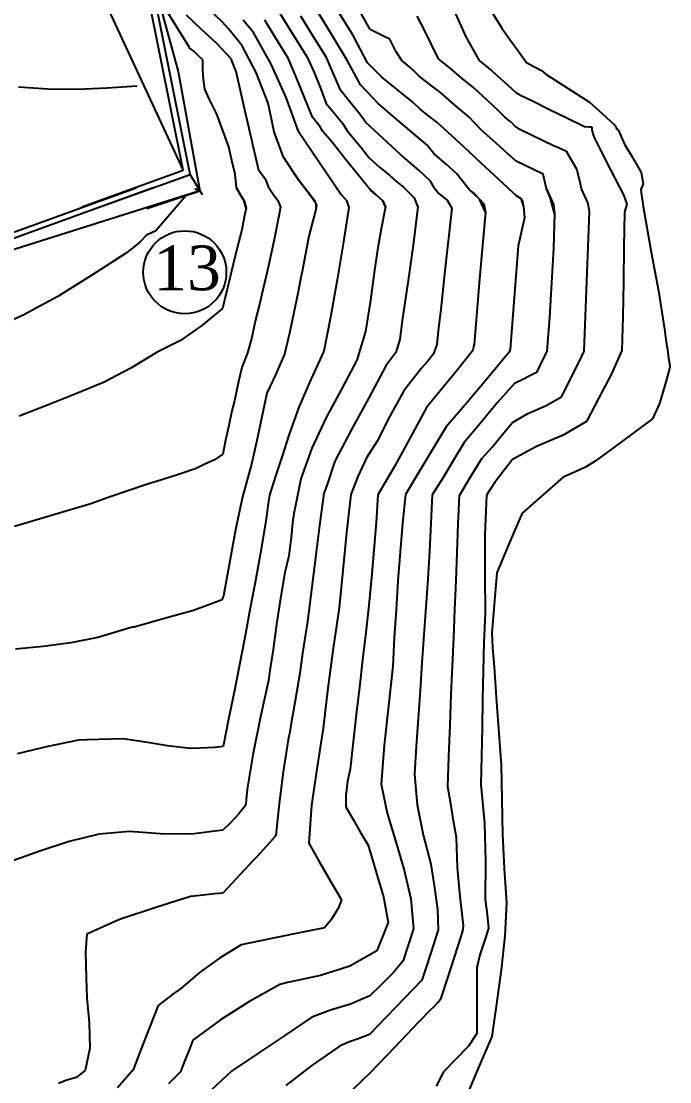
# Model space of a CAD drawing. Header units: millimetres. Extents: x 21147 to 21795, y 3328 to 3821.
# Drawn here: x 21490.7 to 21547.2, y 3493.8 to 3586.2 of the extents above; entities that cross this region are included whole.
import ezdxf

# ---------------------------------------------------------------- set-up
doc = ezdxf.new("R2010")
doc.units = ezdxf.units.MM
doc.header["$MEASUREMENT"] = 0
for name, color, linetype in [('CURVAS', 43, 'Continuous'), ('EDIFICADO', 1, 'Continuous'), ('texto', 3, 'Continuous')]:
    doc.layers.add(name, color=color, linetype=linetype)
doc.styles.add('ROMANS', font='TIMES.TTF')

msp = doc.modelspace()

# ---------------------------------------------------------------- linework, layer by layer
at = {"layer": 'CURVAS', "linetype": 'Continuous'}
for p, q in [((21505.349, 3583.897), (21503.181, 3587.355)), ((21508.218, 3586.121), (21506.426, 3587.783)), ((21519.584, 3584.959), (21518.12, 3587.326)), ((21521.084, 3585.467), (21519.903, 3587.537)), ((21531.493, 3587.286), (21532.535, 3585.592)), ((21506.369, 3585.469), (21505.079, 3586.718)), ((21512.985, 3587.258), (21513.845, 3585.852)), ((21516.147, 3584.834), (21515.037, 3586.632)), ((21517.726, 3584.997), (21516.373, 3587.242)), ((21525.794, 3585.399), (21525.177, 3586.641)), ((21528.402, 3587.109), (21529.409, 3584.844)), ((21507.724, 3584.257), (21506.369, 3585.469)), ((21508.694, 3585.563), (21508.218, 3586.121)), ((21509.367, 3584.744), (21508.694, 3585.563)), ((21510.896, 3585.207), (21510, 3586.288)), ((21512.566, 3585.173), (21511.907, 3586.295)), ((21513.845, 3585.852), (21514.71, 3584.449)), ((21521.653, 3585.18), (21521.084, 3585.467)), ((21532.535, 3585.592), (21533.248, 3584.593)), ((21509.913, 3584.051), (21509.367, 3584.744)), ((21512.45, 3582.443), (21510.896, 3585.207)), ((21513.247, 3584.059), (21512.566, 3585.173)), ((21517.261, 3583.04), (21516.147, 3584.834)), ((21519.101, 3582.751), (21517.726, 3584.997)), ((21520.853, 3582.568), (21519.584, 3584.959)), ((21522.221, 3584.899), (21521.653, 3585.18)), ((21522.789, 3584.619), (21522.221, 3584.899)), ((21523.342, 3583.53), (21522.789, 3584.619)), ((21526.41, 3584.157), (21525.794, 3585.399)), ((21529.409, 3584.844), (21530.57, 3582.77)), ((21533.248, 3584.593), (21533.963, 3583.599)), ((21505.31, 3583.878), (21505.32, 3583.88)), ((21505.709, 3583.569), (21505.31, 3583.878)), ((21505.32, 3583.88), (21505.332, 3583.888)), ((21505.332, 3583.888), (21505.349, 3583.897)), ((21508.95, 3582.905), (21507.724, 3584.257)), ((21511.153, 3581.714), (21509.913, 3584.051)), ((21513.939, 3582.982), (21513.247, 3584.059)), ((21514.71, 3584.449), (21515.576, 3583.049)), ((21527.026, 3582.914), (21526.41, 3584.157)), ((21533.963, 3583.599), (21534.682, 3582.606)), ((21506.125, 3583.172), (21505.709, 3583.569)), ((21506.485, 3582.818), (21506.125, 3583.172)), ((21506.502, 3581.928), (21506.485, 3582.818)), ((21509.098, 3582.539), (21508.95, 3582.905)), ((21514.642, 3581.261), (21513.939, 3582.982)), ((21515.576, 3583.049), (21516.203, 3581.716)), ((21517.666, 3582.086), (21517.261, 3583.04)), ((21520.238, 3580.65), (21519.101, 3582.751)), ((21523.841, 3582.771), (21523.342, 3583.53)), ((21524.715, 3582.029), (21523.841, 3582.771)), ((21528.057, 3582.058), (21527.026, 3582.914)), ((21530.57, 3582.77), (21531.673, 3581.858)), ((21506.551, 3581.118), (21506.502, 3581.928)), ((21509.249, 3582.173), (21509.098, 3582.539)), ((21509.403, 3581.807), (21509.249, 3582.173)), ((21510.223, 3578.222), (21509.403, 3581.807)), ((21513.755, 3579.553), (21512.45, 3582.443)), ((21518.07, 3581.133), (21517.666, 3582.086)), ((21522.054, 3581.36), (21520.853, 3582.568)), ((21525.334, 3581.415), (21524.715, 3582.029)), ((21529.087, 3581.203), (21528.057, 3582.058)), ((21531.673, 3581.858), (21532.729, 3580.931)), ((21534.682, 3582.606), (21535.27, 3582.262)), ((21535.27, 3582.262), (21535.989, 3581.884)), ((21535.989, 3581.884), (21536.377, 3581.586)), ((21506.658, 3580.285), (21506.551, 3581.118)), ((21512.195, 3579.05), (21511.153, 3581.714)), ((21515.345, 3579.544), (21514.642, 3581.261)), ((21516.203, 3581.716), (21516.74, 3580.354)), ((21518.475, 3580.179), (21518.07, 3581.133)), ((21523.441, 3580.215), (21522.054, 3581.36)), ((21526.382, 3580.594), (21525.334, 3581.415)), ((21530.118, 3580.353), (21529.087, 3581.203)), ((21532.729, 3580.931), (21533.768, 3579.987)), ((21536.377, 3581.586), (21540.165, 3579.143)), ((21493.003, 3580.277), (21490.435, 3580.452)), ((21495.575, 3580.253), (21493.003, 3580.277)), ((21498.162, 3580.348), (21495.575, 3580.253)), ((21500.774, 3580.526), (21498.162, 3580.348)), ((21507.087, 3579.376), (21506.658, 3580.285)), ((21516.74, 3580.354), (21517.252, 3579.014)), ((21519.167, 3579.347), (21518.475, 3580.179)), ((21521.764, 3579.022), (21520.238, 3580.65)), ((21524.782, 3579.149), (21523.441, 3580.215)), ((21527.2, 3579.968), (21526.382, 3580.594)), ((21528.43, 3578.918), (21527.2, 3579.968)), ((21531.291, 3579.285), (21530.118, 3580.353)), ((21533.768, 3579.987), (21534.238, 3579.731)), ((21507.719, 3578.078), (21507.087, 3579.376)), ((21512.696, 3576.539), (21512.195, 3579.05)), ((21514.834, 3576.578), (21513.755, 3579.553)), ((21516.048, 3577.83), (21515.345, 3579.544)), ((21517.252, 3579.014), (21517.888, 3578.253)), ((21520.18, 3578.106), (21519.167, 3579.347)), ((21523.588, 3577.454), (21521.764, 3579.022)), ((21525.434, 3578.539), (21524.782, 3579.149)), ((21532.293, 3578.352), (21531.291, 3579.285)), ((21534.238, 3579.731), (21534.716, 3579.495)), ((21534.716, 3579.495), (21535.212, 3579.265)), ((21535.212, 3579.265), (21536.698, 3578.512)), ((21540.165, 3579.143), (21541.302, 3578.135)), ((21508.748, 3575.239), (21507.719, 3578.078)), ((21510.528, 3576.856), (21510.223, 3578.222)), ((21517.888, 3578.253), (21518.667, 3577.314)), ((21520.699, 3577.358), (21520.18, 3578.106)), ((21526.154, 3577.939), (21525.434, 3578.539)), ((21529.654, 3577.846), (21528.43, 3578.918)), ((21532.785, 3577.868), (21532.293, 3578.352)), ((21536.698, 3578.512), (21538.205, 3577.777)), ((21541.302, 3578.135), (21542.425, 3577.107)), ((21516.379, 3577.417), (21516.048, 3577.83)), ((21516.721, 3576.984), (21516.379, 3577.417)), ((21518.667, 3577.314), (21519.11, 3576.597)), ((21522.953, 3575.278), (21520.699, 3577.358)), ((21526.006, 3575.412), (21523.588, 3577.454)), ((21526.882, 3577.406), (21526.154, 3577.939)), ((21529.203, 3575.268), (21526.882, 3577.406)), ((21530.782, 3576.693), (21529.654, 3577.846)), ((21533.101, 3577.595), (21532.785, 3577.868)), ((21533.243, 3577.483), (21533.101, 3577.595)), ((21533.334, 3577.435), (21533.243, 3577.483)), ((21533.748, 3576.963), (21533.334, 3577.435)), ((21538.205, 3577.777), (21539.729, 3577.03)), ((21510.578, 3576.539), (21510.528, 3576.856)), ((21510.819, 3575.624), (21510.578, 3576.539)), ((21513.513, 3574.34), (21512.696, 3576.539)), ((21514.834, 3576.578), (21518.545, 3571.103)), ((21516.963, 3576.578), (21516.721, 3576.984)), ((21517.743, 3575.673), (21516.963, 3576.578)), ((21519.11, 3576.597), (21520.276, 3575.201)), ((21532.323, 3575.316), (21530.782, 3576.693)), ((21533.758, 3576.973), (21533.748, 3576.963)), ((21533.768, 3576.985), (21533.758, 3576.973)), ((21533.777, 3577.001), (21533.768, 3576.985)), ((21533.78, 3576.992), (21533.777, 3577.001)), ((21533.787, 3576.982), (21533.78, 3576.992)), ((21534.095, 3576.761), (21533.787, 3576.982)), ((21537.1, 3575.316), (21534.095, 3576.761)), ((21539.729, 3577.03), (21540.164, 3576.995)), ((21540.164, 3576.995), (21540.334, 3576.975)), ((21540.334, 3576.975), (21540.384, 3576.953)), ((21540.384, 3576.953), (21540.384, 3576.877)), ((21540.384, 3576.877), (21540.386, 3576.802)), ((21540.386, 3576.802), (21540.393, 3576.732)), ((21540.393, 3576.732), (21540.488, 3576.292)), ((21540.488, 3576.292), (21540.639, 3575.942)), ((21542.425, 3577.107), (21542.464, 3577.004)), ((21542.464, 3577.004), (21542.502, 3576.906)), ((21542.502, 3576.906), (21542.541, 3576.809)), ((21542.541, 3576.809), (21542.685, 3576.732)), ((21542.685, 3576.732), (21543.221, 3575.472)), ((21510.821, 3575.599), (21510.819, 3575.624)), ((21510.819, 3575.547), (21510.821, 3575.599)), ((21510.847, 3575.432), (21510.819, 3575.547)), ((21511.021, 3574.681), (21510.847, 3575.432)), ((21518.86, 3574.242), (21517.743, 3575.673)), ((21523.702, 3574.579), (21522.953, 3575.278)), ((21526.613, 3574.667), (21526.006, 3575.412)), ((21530.735, 3573.827), (21529.203, 3575.268)), ((21532.805, 3574.874), (21532.323, 3575.316)), ((21537.274, 3575.254), (21537.1, 3575.316)), ((21540.639, 3575.942), (21540.817, 3575.586)), ((21540.817, 3575.586), (21541.204, 3574.851)), ((21543.221, 3575.472), (21543.976, 3574.226)), ((21509.028, 3574.055), (21508.748, 3575.239)), ((21511.197, 3573.932), (21511.021, 3574.681)), ((21520.276, 3575.201), (21520.998, 3574.301)), ((21524.515, 3573.887), (21523.702, 3574.579)), ((21527.677, 3573.738), (21526.613, 3574.667)), ((21533.289, 3574.433), (21532.805, 3574.874)), ((21533.777, 3573.997), (21533.289, 3574.433)), ((21537.548, 3575.131), (21537.274, 3575.254)), ((21538.159, 3574.844), (21537.548, 3575.131)), ((21539.075, 3573.295), (21538.159, 3574.844)), ((21541.204, 3574.851), (21542.016, 3573.255)), ((21509.309, 3572.87), (21509.028, 3574.055)), ((21511.377, 3573.188), (21511.197, 3573.932)), ((21514.839, 3572.366), (21513.513, 3574.34)), ((21520.006, 3572.833), (21518.86, 3574.242)), ((21520.998, 3574.301), (21521.874, 3573.465)), ((21521.874, 3573.465), (21522.789, 3572.745)), ((21525.322, 3573.226), (21524.515, 3573.887)), ((21528.606, 3572.909), (21527.677, 3573.738)), ((21532.293, 3572.388), (21530.735, 3573.827)), ((21534.567, 3573.612), (21533.777, 3573.997)), ((21535.357, 3573.229), (21534.567, 3573.612)), ((21543.976, 3574.226), (21544.679, 3573.005)), ((21509.437, 3571.658), (21509.309, 3572.87)), ((21512.012, 3572.318), (21511.377, 3573.188)), ((21521.142, 3571.435), (21520.006, 3572.833)), ((21522.789, 3572.745), (21522.904, 3572.635)), ((21522.904, 3572.635), (21523.107, 3572.457)), ((21526.333, 3572.254), (21525.322, 3573.226)), ((21529.692, 3571.532), (21528.606, 3572.909)), ((21536.146, 3572.851), (21535.357, 3573.229)), ((21536.424, 3571.58), (21536.146, 3572.851)), ((21539.355, 3572.174), (21539.075, 3573.295)), ((21542.016, 3573.255), (21543.137, 3571.06)), ((21544.679, 3573.005), (21544.842, 3572.025)), ((21509.437, 3571.658), (21509.745, 3571.082)), ((21509.745, 3571.082), (21509.437, 3571.658)), ((21512.263, 3571.629), (21512.012, 3572.318)), ((21512.263, 3571.629), (21512.263, 3571.629)), ((21512.263, 3571.629), (21512.618, 3571.11)), ((21516.279, 3570.482), (21514.839, 3572.366)), ((21514.839, 3572.366), (21515.695, 3571.246)), ((21520.894, 3571.741), (21521.63, 3571.042)), ((21523.107, 3572.457), (21523.242, 3572.321)), ((21523.242, 3572.321), (21523.977, 3571.722)), ((21523.977, 3571.722), (21524.917, 3570.792)), ((21526.673, 3571.629), (21526.333, 3572.254)), ((21526.333, 3572.254), (21526.333, 3572.254)), ((21526.673, 3571.629), (21527.096, 3571.153)), ((21533.825, 3570.973), (21532.293, 3572.388)), ((21536.764, 3570.871), (21536.424, 3571.58)), ((21536.424, 3571.58), (21536.764, 3570.871)), ((21539.472, 3571.58), (21539.355, 3572.174)), ((21540.066, 3570.296), (21539.472, 3571.58)), ((21542.794, 3571.731), (21543.137, 3571.06)), ((21544.842, 3572.025), (21544.642, 3571.513)), ((21505.055, 3571.01), (21502.413, 3567.93)), ((21509.745, 3571.082), (21510.093, 3570.529)), ((21510.054, 3570.592), (21509.745, 3571.082)), ((21512.618, 3571.11), (21513.037, 3570.562)), ((21515.695, 3571.246), (21516.32, 3570.385)), ((21518.545, 3571.103), (21519.005, 3570.563)), ((21521.63, 3571.042), (21521.142, 3571.435)), ((21522.163, 3570.525), (21521.63, 3571.042)), ((21521.63, 3571.042), (21522.163, 3570.525)), ((21524.917, 3570.792), (21525.211, 3569.985)), ((21527.096, 3571.153), (21527.787, 3570.597)), ((21530.587, 3570.687), (21529.692, 3571.532)), ((21529.692, 3571.532), (21529.82, 3571.417)), ((21529.82, 3571.417), (21529.953, 3571.304)), ((21529.953, 3571.304), (21530.087, 3571.195)), ((21530.087, 3571.195), (21530.587, 3570.687)), ((21531.129, 3569.545), (21530.587, 3570.687)), ((21530.587, 3570.687), (21530.98, 3570.278)), ((21534.186, 3570.753), (21533.825, 3570.973)), ((21533.825, 3570.973), (21534.186, 3570.753)), ((21534.357, 3570.49), (21534.186, 3570.753)), ((21534.186, 3570.753), (21534.422, 3570.058)), ((21537.138, 3569.449), (21536.764, 3570.871)), ((21536.764, 3570.871), (21537.042, 3570.229)), ((21543.137, 3571.06), (21543.42, 3570.251)), ((21544.642, 3571.513), (21544.71, 3571.021)), ((21544.71, 3571.021), (21544.78, 3570.529)), ((21510.266, 3569.902), (21510.054, 3570.592)), ((21510.093, 3570.529), (21510.266, 3569.902)), ((21510.266, 3569.902), (21510.134, 3569.275)), ((21513.256, 3569.979), (21512.779, 3567.418)), ((21513.037, 3570.562), (21513.256, 3569.979)), ((21516.366, 3569.914), (21515.724, 3567.452)), ((21516.32, 3570.385), (21516.279, 3570.482)), ((21516.366, 3570.289), (21516.32, 3570.385)), ((21516.32, 3570.385), (21516.32, 3570.385)), ((21516.32, 3570.385), (21516.366, 3569.914)), ((21516.414, 3570.193), (21516.366, 3570.289)), ((21516.366, 3569.914), (21516.375, 3569.984)), ((21516.375, 3569.984), (21516.385, 3570.058)), ((21516.385, 3570.058), (21516.414, 3570.193)), ((21519.227, 3569.95), (21518.714, 3566.79)), ((21519.005, 3570.563), (21519.227, 3569.95)), ((21522.413, 3570.01), (21522.023, 3568.091)), ((21522.413, 3570.01), (21522.163, 3570.525)), ((21522.163, 3570.525), (21522.413, 3570.01)), ((21525.216, 3570.028), (21524.825, 3566.686)), ((21528.177, 3569.902), (21527.587, 3564.443)), ((21527.787, 3570.597), (21528.177, 3569.902)), ((21530.98, 3570.278), (21531.129, 3569.545)), ((21534.422, 3570.058), (21534.357, 3570.49)), ((21534.422, 3570.058), (21534.513, 3569.06)), ((21537.042, 3570.229), (21537.138, 3569.449)), ((21540.176, 3569.594), (21540.066, 3570.296)), ((21540.066, 3570.296), (21540.066, 3570.296)), ((21543.42, 3570.251), (21543.214, 3569.555)), ((21544.78, 3570.529), (21544.854, 3570.037)), ((21544.854, 3570.037), (21545.554, 3566.051)), ((21510.134, 3569.275), (21510.006, 3568.648)), ((21531.129, 3569.545), (21530.851, 3566.651)), ((21534.513, 3569.06), (21533.95, 3566.612)), ((21537.138, 3569.449), (21537.032, 3566.421)), ((21540.06, 3566.555), (21540.176, 3569.594)), ((21543.214, 3569.555), (21543.155, 3566.499)), ((21502.413, 3567.93), (21501.964, 3567.715)), ((21509.881, 3568.021), (21509.322, 3565.735)), ((21510.006, 3568.648), (21509.881, 3568.021)), ((21522.023, 3568.091), (21521.709, 3566.274)), ((21501.041, 3566.971), (21500.359, 3566.426)), ((21501.595, 3567.549), (21501.041, 3566.971)), ((21501.964, 3567.715), (21501.595, 3567.549)), ((21512.779, 3567.418), (21512.213, 3564.882)), ((21515.724, 3567.452), (21515.147, 3564.376)), ((21500.359, 3566.426), (21499.753, 3565.957)), ((21518.714, 3566.79), (21518.203, 3563.65)), ((21521.709, 3566.274), (21521.445, 3564.511)), ((21524.825, 3566.686), (21524.357, 3563.393)), ((21530.851, 3566.651), (21530.594, 3563.755)), ((21533.95, 3566.612), (21533.736, 3563.597)), ((21537.032, 3566.421), (21536.88, 3563.395)), ((21539.946, 3563.518), (21540.06, 3566.555)), ((21543.155, 3566.499), (21543.129, 3563.479)), ((21545.554, 3566.051), (21546.173, 3562.694)), ((21499.753, 3565.957), (21496.82, 3564.06)), ((21509.322, 3565.735), (21508.765, 3563.45)), ((21512.213, 3564.882), (21511.646, 3562.398)), ((21515.147, 3564.376), (21515.066, 3563.998)), ((21521.445, 3564.511), (21521.099, 3561.878)), ((21527.587, 3564.443), (21527.219, 3561.105)), ((21496.82, 3564.06), (21493.852, 3562.212)), ((21508.765, 3563.45), (21508.212, 3561.164)), ((21515.066, 3563.998), (21514.762, 3562.451)), ((21518.203, 3563.65), (21517.655, 3560.535)), ((21524.357, 3563.393), (21523.856, 3560.122)), ((21530.594, 3563.755), (21530.35, 3560.874)), ((21533.736, 3563.597), (21533.51, 3560.592)), ((21536.88, 3563.395), (21536.688, 3560.39)), ((21539.833, 3560.483), (21539.946, 3563.518)), ((21543.129, 3563.479), (21543.082, 3560.472)), ((21511.646, 3562.398), (21511.453, 3561.61)), ((21514.762, 3562.451), (21514.057, 3558.994)), ((21546.173, 3562.694), (21546.696, 3559.35)), ((21493.852, 3562.212), (21490.86, 3560.566)), ((21511.453, 3561.61), (21511.26, 3560.826)), ((21521.099, 3561.878), (21520.672, 3559.144)), ((21490.86, 3560.566), (21488.005, 3559.283)), ((21508.212, 3561.164), (21506.42, 3559.67)), ((21511.26, 3560.826), (21511.067, 3560.045)), ((21517.655, 3560.535), (21517.028, 3557.45)), ((21527.219, 3561.105), (21527.004, 3559.197)), ((21530.35, 3560.874), (21530.116, 3558.029)), ((21533.51, 3560.592), (21533.28, 3557.595)), ((21539.723, 3557.45), (21539.833, 3560.483)), ((21506.42, 3559.67), (21504.542, 3558.359)), ((21511.067, 3560.045), (21510.757, 3558.621)), ((21523.856, 3560.122), (21523.66, 3558.449)), ((21536.688, 3560.39), (21536.463, 3557.421)), ((21543.082, 3560.472), (21542.983, 3557.499)), ((21514.057, 3558.994), (21513.611, 3557.163)), ((21520.672, 3559.144), (21519.921, 3556.64)), ((21527.004, 3559.197), (21526.875, 3558.029)), ((21546.696, 3559.35), (21546.773, 3558.884)), ((21546.773, 3558.884), (21546.89, 3558.058)), ((21504.542, 3558.359), (21502.531, 3557.354)), ((21510.757, 3558.621), (21510.383, 3557.299)), ((21523.66, 3558.449), (21523.32, 3557.332)), ((21526.875, 3558.029), (21526.582, 3557.217)), ((21530.08, 3557.849), (21530.049, 3557.672)), ((21530.116, 3558.029), (21530.08, 3557.849)), ((21546.89, 3558.058), (21546.966, 3557.585)), ((21502.531, 3557.354), (21500.213, 3555.959)), ((21510.383, 3557.299), (21509.881, 3556.023)), ((21513.611, 3557.163), (21512.86, 3555.42)), ((21517.028, 3557.45), (21515.901, 3554.962)), ((21523.32, 3557.332), (21522.429, 3556.167)), ((21526.582, 3557.217), (21526.089, 3556.571)), ((21530.02, 3557.499), (21528.677, 3555.802)), ((21530.049, 3557.672), (21530.02, 3557.499)), ((21533.183, 3557.363), (21531.344, 3555.139)), ((21533.213, 3557.441), (21533.183, 3557.363)), ((21533.244, 3557.518), (21533.213, 3557.441)), ((21533.28, 3557.595), (21533.244, 3557.518)), ((21536.154, 3556.807), (21535.848, 3556.197)), ((21536.463, 3557.421), (21536.154, 3556.807)), ((21539.005, 3555.974), (21539.521, 3557.007)), ((21539.521, 3557.007), (21539.723, 3557.45)), ((21542.983, 3557.499), (21542.052, 3555.39)), ((21546.966, 3557.585), (21547.068, 3556.84)), ((21547.068, 3556.84), (21547.138, 3556.36)), ((21500.213, 3555.959), (21497.856, 3554.71)), ((21509.881, 3556.023), (21509.601, 3554.785)), ((21519.921, 3556.64), (21518.573, 3554.132)), ((21522.429, 3556.167), (21520.946, 3553.382)), ((21525.544, 3555.946), (21524.008, 3553.981)), ((21526.089, 3556.571), (21525.544, 3555.946)), ((21535.848, 3556.197), (21535.546, 3555.589)), ((21537.736, 3553.467), (21539.005, 3555.974)), ((21547.169, 3556.032), (21546.857, 3554.853)), ((21547.138, 3556.36), (21547.169, 3556.032)), ((21512.86, 3555.42), (21512.08, 3553.775)), ((21515.901, 3554.962), (21514.865, 3552.56)), ((21528.677, 3555.802), (21527.325, 3554.154)), ((21531.344, 3555.139), (21529.512, 3552.968)), ((21534.42, 3554.994), (21533.656, 3554.624)), ((21534.911, 3555.244), (21534.42, 3554.994)), ((21535.546, 3555.589), (21534.911, 3555.244)), ((21542.052, 3555.39), (21540.959, 3553.302)), ((21497.856, 3554.71), (21495.442, 3553.727)), ((21509.601, 3554.785), (21509.248, 3553.1)), ((21518.573, 3554.132), (21517.214, 3551.585)), ((21527.325, 3554.154), (21525.988, 3552.541)), ((21533.656, 3554.624), (21532.134, 3552.942)), ((21546.857, 3554.853), (21546.268, 3552.868)), ((21495.442, 3553.727), (21492.973, 3552.739)), ((21509.248, 3553.1), (21509.032, 3552.242)), ((21512.08, 3553.775), (21511.636, 3551.712)), ((21520.946, 3553.382), (21519.459, 3550.597)), ((21524.008, 3553.981), (21522.782, 3551.776)), ((21536.348, 3552.664), (21537.736, 3553.467)), ((21540.959, 3553.302), (21539.906, 3551.316)), ((21492.973, 3552.739), (21490.494, 3551.767)), ((21509.032, 3552.242), (21508.752, 3550.951)), ((21514.865, 3552.56), (21513.989, 3550.11)), ((21525.988, 3552.541), (21524.596, 3549.956)), ((21529.512, 3552.968), (21527.686, 3550.834)), ((21532.134, 3552.942), (21530.692, 3551.169)), ((21534.803, 3552.019), (21536.348, 3552.664)), ((21546.268, 3552.868), (21545.664, 3551.528)), ((21511.636, 3551.712), (21511.192, 3549.65)), ((21517.214, 3551.585), (21515.984, 3548.984)), ((21522.782, 3551.776), (21521.677, 3549.599)), ((21533.473, 3551.229), (21534.803, 3552.019)), ((21539.906, 3551.316), (21537.889, 3550.117)), ((21545.664, 3551.528), (21543.968, 3550.284)), ((21508.752, 3550.951), (21508.463, 3549.681)), ((21519.459, 3550.597), (21517.983, 3547.863)), ((21527.686, 3550.834), (21526.5, 3548.866)), ((21530.692, 3551.169), (21529.267, 3549.474)), ((21532.583, 3550.152), (21533.473, 3551.229)), ((21508.463, 3549.681), (21508.241, 3548.461)), ((21511.192, 3549.65), (21510.749, 3547.593)), ((21513.989, 3550.11), (21513.421, 3548.365)), ((21521.677, 3549.599), (21520.762, 3548.134)), ((21524.596, 3549.956), (21523.187, 3547.397)), ((21529.267, 3549.474), (21528.335, 3547.933)), ((21531.684, 3549.069), (21532.583, 3550.152)), ((21537.889, 3550.117), (21535.57, 3549.123)), ((21543.968, 3550.284), (21542.306, 3549.027)), ((21508.241, 3548.461), (21507.514, 3547.96)), ((21515.984, 3548.984), (21515.024, 3546.315)), ((21526.5, 3548.866), (21525.316, 3546.901)), ((21530.801, 3548.075), (21531.684, 3549.069)), ((21535.57, 3549.123), (21533.482, 3548.008)), ((21542.306, 3549.027), (21540.668, 3547.853)), ((21506.678, 3547.586), (21505.926, 3547.207)), ((21507.514, 3547.96), (21506.678, 3547.586)), ((21510.749, 3547.593), (21509.963, 3544.746)), ((21513.421, 3548.365), (21512.854, 3546.622)), ((21517.983, 3547.863), (21517.343, 3545.901)), ((21520.762, 3548.134), (21520.003, 3546.521)), ((21528.335, 3547.933), (21527.406, 3546.379)), ((21530.418, 3547.483), (21530.801, 3548.075)), ((21533.482, 3548.008), (21532.652, 3546.962)), ((21540.668, 3547.853), (21539.823, 3547.326)), ((21504.458, 3546.724), (21503.012, 3546.253)), ((21505.926, 3547.207), (21504.458, 3546.724)), ((21512.854, 3546.622), (21512.292, 3544.883)), ((21523.187, 3547.397), (21521.744, 3544.902)), ((21525.316, 3546.901), (21524.136, 3544.94)), ((21529.731, 3546.35), (21530.418, 3547.483)), ((21532.652, 3546.962), (21531.898, 3545.951)), ((21538.818, 3546.857), (21537.89, 3546.464)), ((21539.823, 3547.326), (21538.818, 3546.857)), ((21501.595, 3545.809), (21499.962, 3545.26)), ((21503.012, 3546.253), (21501.595, 3545.809)), ((21515.024, 3546.315), (21514.472, 3543.561)), ((21517.343, 3545.901), (21517.101, 3545.173)), ((21520.003, 3546.521), (21519.391, 3544.94)), ((21527.406, 3546.379), (21526.48, 3544.902)), ((21528.853, 3544.863), (21529.731, 3546.35)), ((21531.898, 3545.951), (21531.196, 3544.892)), ((21537.89, 3546.464), (21536.694, 3545.413)), ((21499.962, 3545.26), (21498.338, 3544.701)), ((21512.292, 3544.883), (21512.16, 3543.95)), ((21517.047, 3545.056), (21516.646, 3542.252)), ((21517.101, 3545.173), (21517.047, 3545.056)), ((21519.391, 3544.94), (21519.018, 3541.625)), ((21521.744, 3544.902), (21521.591, 3542.505)), ((21524.136, 3544.94), (21523.892, 3542.442)), ((21526.48, 3544.902), (21526.365, 3542.456)), ((21528.746, 3542.381), (21528.853, 3544.863)), ((21531.196, 3544.892), (21531.074, 3541.439)), ((21536.694, 3545.413), (21535.498, 3544.365)), ((21496.744, 3544.14), (21493.414, 3543.146)), ((21498.338, 3544.701), (21496.744, 3544.14)), ((21509.963, 3544.746), (21509.345, 3541.866)), ((21512.16, 3543.95), (21512.032, 3543.021)), ((21535.498, 3544.365), (21534.302, 3543.32)), ((21493.414, 3543.146), (21490.1, 3542.157)), ((21512.032, 3543.021), (21511.906, 3542.095)), ((21514.385, 3542.985), (21514.346, 3542.78)), ((21514.433, 3543.337), (21514.385, 3542.985)), ((21514.472, 3543.561), (21514.433, 3543.337)), ((21534.302, 3543.32), (21533.562, 3541.584)), ((21511.906, 3542.095), (21511.479, 3539.686)), ((21514.346, 3542.78), (21514.188, 3541.239)), ((21516.646, 3542.252), (21516.303, 3539.447)), ((21521.591, 3542.505), (21521.403, 3540.108)), ((21523.892, 3542.442), (21523.677, 3539.936)), ((21526.365, 3542.456), (21526.232, 3540.015)), ((21528.646, 3539.897), (21528.746, 3542.381)), ((21509.345, 3541.866), (21508.814, 3538.983)), ((21514.188, 3541.239), (21513.978, 3539.591)), ((21519.018, 3541.625), (21518.68, 3538.334)), ((21531.074, 3541.439), (21531.068, 3538.003)), ((21533.562, 3541.584), (21532.827, 3539.848)), ((21511.479, 3539.686), (21511.043, 3537.283)), ((21513.978, 3539.591), (21513.652, 3538.16)), ((21516.303, 3539.447), (21515.973, 3536.649)), ((21521.403, 3540.108), (21521.184, 3537.711)), ((21523.677, 3539.936), (21523.489, 3537.43)), ((21526.232, 3540.015), (21526.083, 3537.577)), ((21528.55, 3537.413), (21528.646, 3539.897)), ((21532.827, 3539.848), (21532.093, 3538.112)), ((21508.814, 3538.983), (21508.289, 3536.125)), ((21518.68, 3538.334), (21518.359, 3535.064)), ((21513.652, 3538.16), (21513.252, 3535.914)), ((21521.184, 3537.711), (21520.942, 3535.314)), ((21523.489, 3537.43), (21523.322, 3534.93)), ((21526.083, 3537.577), (21525.923, 3535.142)), ((21528.453, 3534.932), (21528.55, 3537.413)), ((21531.068, 3538.003), (21531.081, 3534.582)), ((21532.093, 3538.112), (21531.949, 3536.366)), ((21511.043, 3537.283), (21510.6, 3534.886)), ((21515.973, 3536.649), (21515.609, 3533.867)), ((21508.173, 3535.778), (21505.697, 3534.823)), ((21508.214, 3535.9), (21508.173, 3535.778)), ((21508.255, 3536.048), (21508.214, 3535.9)), ((21508.289, 3536.125), (21508.255, 3536.048)), ((21513.252, 3535.914), (21512.927, 3533.655)), ((21531.949, 3536.366), (21531.804, 3534.623)), ((21505.697, 3534.823), (21503.049, 3534.105)), ((21510.6, 3534.886), (21510.148, 3532.495)), ((21518.359, 3535.064), (21517.862, 3531.547)), ((21520.942, 3535.314), (21520.682, 3532.92)), ((21523.322, 3534.93), (21523.172, 3532.442)), ((21525.923, 3535.142), (21525.757, 3532.71)), ((21528.354, 3532.456), (21528.453, 3534.932)), ((21531.804, 3534.623), (21531.659, 3532.884)), ((21503.049, 3534.105), (21500.515, 3533.395)), ((21515.609, 3533.867), (21515.166, 3531.109)), ((21531.081, 3534.582), (21530.983, 3532.077)), ((21499.666, 3533.183), (21497.355, 3532.479)), ((21500.141, 3533.319), (21499.666, 3533.183)), ((21500.361, 3533.374), (21500.141, 3533.319)), ((21500.515, 3533.395), (21500.361, 3533.374)), ((21512.927, 3533.655), (21512.629, 3531.447)), ((21520.682, 3532.92), (21520.41, 3530.529)), ((21531.659, 3532.884), (21531.741, 3531.576)), ((21494.988, 3532.007), (21492.586, 3531.695)), ((21497.355, 3532.479), (21494.988, 3532.007)), ((21510.148, 3532.495), (21509.688, 3530.109)), ((21523.172, 3532.442), (21523.037, 3529.971)), ((21525.757, 3532.71), (21525.586, 3530.281)), ((21528.247, 3529.988), (21528.354, 3532.456)), ((21530.983, 3532.077), (21530.915, 3529.579)), ((21492.586, 3531.695), (21490.167, 3531.47)), ((21512.629, 3531.447), (21512.464, 3530.528)), ((21515.166, 3531.109), (21514.948, 3529.374)), ((21517.862, 3531.547), (21517.38, 3528.068)), ((21531.741, 3531.576), (21531.86, 3529.912)), ((21509.688, 3530.109), (21509.22, 3527.73)), ((21512.464, 3530.528), (21512.338, 3529.617)), ((21520.41, 3530.529), (21520.132, 3528.141)), ((21525.586, 3530.281), (21525.416, 3527.853)), ((21528.129, 3527.531), (21528.247, 3529.988)), ((21512.338, 3529.617), (21512.224, 3528.737)), ((21514.948, 3529.374), (21514.645, 3527.671)), ((21523.037, 3529.971), (21522.665, 3526.515)), ((21530.915, 3529.579), (21530.865, 3527.088)), ((21531.86, 3529.912), (21532.083, 3526.858)), ((21512.224, 3528.737), (21511.53, 3525.563)), ((21520.132, 3528.141), (21519.855, 3525.758)), ((21509.22, 3527.73), (21508.744, 3525.356)), ((21514.645, 3527.671), (21514.375, 3525.988)), ((21517.38, 3528.068), (21516.979, 3524.589)), ((21525.416, 3527.853), (21525.25, 3525.427)), ((21528.054, 3524.817), (21528.129, 3527.531)), ((21522.665, 3526.515), (21522.286, 3523.1)), ((21530.865, 3527.088), (21530.822, 3524.605)), ((21532.083, 3526.858), (21532.479, 3521.377)), ((21508.744, 3525.356), (21508.26, 3522.988)), ((21511.53, 3525.563), (21510.884, 3522.397)), ((21514.261, 3525.373), (21514.069, 3524.255)), ((21514.375, 3525.988), (21514.261, 3525.373)), ((21519.855, 3525.758), (21519.583, 3523.381)), ((21525.25, 3525.427), (21525.092, 3523.002)), ((21516.979, 3524.589), (21516.453, 3521.223)), ((21527.915, 3522.117), (21528.054, 3524.817)), ((21530.822, 3524.605), (21530.775, 3522.129)), ((21495.654, 3523.528), (21492.981, 3522.985)), ((21496.423, 3523.565), (21495.654, 3523.528)), ((21497.438, 3523.595), (21496.423, 3523.565)), ((21499.57, 3523.644), (21497.438, 3523.595)), ((21501.488, 3523.351), (21499.57, 3523.644)), ((21513.941, 3523.576), (21513.504, 3520.776)), ((21514.069, 3524.255), (21513.941, 3523.576)), ((21492.981, 3522.985), (21490.317, 3522.343)), ((21503.432, 3523.033), (21501.488, 3523.351)), ((21505.415, 3522.805), (21503.432, 3523.033)), ((21506.232, 3522.833), (21505.415, 3522.805)), ((21507.527, 3522.896), (21506.232, 3522.833)), ((21508.26, 3522.988), (21507.527, 3522.896)), ((21519.583, 3523.381), (21519.323, 3521.011)), ((21522.286, 3523.1), (21522.024, 3519.709)), ((21525.092, 3523.002), (21524.946, 3520.577)), ((21510.884, 3522.397), (21510.363, 3519.255)), ((21527.84, 3519.468), (21527.915, 3522.117)), ((21530.775, 3522.129), (21530.714, 3519.66)), ((21513.504, 3520.776), (21513.153, 3518.004)), ((21516.453, 3521.223), (21515.95, 3517.876)), ((21519.323, 3521.011), (21519.091, 3519.955)), ((21532.479, 3521.377), (21532.531, 3518.349)), ((21519.091, 3519.955), (21518.951, 3518.723)), ((21524.946, 3520.577), (21525.155, 3517.907)), ((21510.363, 3519.255), (21510.28, 3518.348)), ((21522.024, 3519.709), (21522.562, 3517.177)), ((21528.091, 3517.992), (21527.84, 3519.468)), ((21530.714, 3519.66), (21531.044, 3516.299)), ((21510.24, 3517.98), (21510.209, 3517.838)), ((21510.28, 3518.348), (21510.24, 3517.98)), ((21513.153, 3518.004), (21512.851, 3515.224)), ((21518.951, 3518.723), (21518.957, 3517.731)), ((21528.341, 3516.519), (21528.091, 3517.992)), ((21532.531, 3518.349), (21532.606, 3515.338)), ((21509.596, 3517.074), (21508.902, 3516.331)), ((21510.209, 3517.838), (21509.596, 3517.074)), ((21515.95, 3517.876), (21515.726, 3514.549)), ((21518.957, 3517.731), (21519.596, 3516.613)), ((21522.562, 3517.177), (21523.294, 3514.686)), ((21525.155, 3517.907), (21525.674, 3515.27)), ((21508.902, 3516.331), (21508.251, 3515.677)), ((21519.596, 3516.613), (21520.24, 3515.494)), ((21528.592, 3515.05), (21528.341, 3516.519)), ((21531.044, 3516.299), (21531.111, 3512.987)), ((21497.47, 3515.332), (21494.859, 3514.702)), ((21500.1, 3515.581), (21497.47, 3515.332)), ((21502.807, 3515.366), (21500.1, 3515.581)), ((21505.492, 3515.352), (21502.807, 3515.366)), ((21508.251, 3515.677), (21505.492, 3515.352)), ((21512.851, 3515.224), (21512.741, 3515.084)), ((21520.24, 3515.494), (21520.886, 3514.375)), ((21525.674, 3515.27), (21526.345, 3512.735)), ((21532.606, 3515.338), (21532.733, 3512.34)), ((21494.859, 3514.702), (21492.308, 3513.859)), ((21512.296, 3514.591), (21511.202, 3513.372)), ((21512.741, 3515.084), (21512.296, 3514.591)), ((21515.726, 3514.549), (21516.671, 3512.902)), ((21520.886, 3514.375), (21521.572, 3512.132)), ((21523.294, 3514.686), (21524.038, 3512.203)), ((21528.685, 3512.451), (21528.592, 3515.05)), ((21492.308, 3513.859), (21489.857, 3512.976)), ((21511.202, 3513.372), (21510.912, 3513.087)), ((21510.912, 3513.087), (21510.145, 3512.267)), ((21516.671, 3512.902), (21517.616, 3511.26)), ((21526.345, 3512.735), (21526.635, 3510.856)), ((21528.914, 3509.914), (21528.685, 3512.451)), ((21531.111, 3512.987), (21531.1, 3509.639)), ((21510.145, 3512.267), (21508.241, 3510.208)), ((21521.572, 3512.132), (21522.222, 3509.885)), ((21524.038, 3512.203), (21524.617, 3509.696)), ((21532.733, 3512.34), (21532.942, 3509.35)), ((21517.616, 3511.26), (21518.561, 3509.62)), ((21526.635, 3510.856), (21526.936, 3508.811)), ((21505.415, 3509.909), (21502.408, 3508.956)), ((21506.265, 3510.008), (21505.415, 3509.909)), ((21507.506, 3510.129), (21506.265, 3510.008)), ((21508.241, 3510.208), (21507.506, 3510.129)), ((21522.222, 3509.885), (21522.631, 3507.643)), ((21524.617, 3509.696), (21524.85, 3507.131)), ((21529.2, 3507.373), (21528.914, 3509.914)), ((21531.1, 3509.639), (21531.191, 3508.815)), ((21502.408, 3508.956), (21499.246, 3507.901)), ((21518.294, 3508.876), (21517.648, 3507.853)), ((21518.561, 3509.62), (21518.294, 3508.876)), ((21526.936, 3508.811), (21527.001, 3507.016)), ((21531.191, 3508.815), (21531.279, 3508.058)), ((21532.942, 3509.35), (21532.81, 3506.47)), ((21499.246, 3507.901), (21496.387, 3506.639)), ((21517.648, 3507.853), (21517.086, 3507.18)), ((21531.279, 3508.058), (21531.37, 3507.131)), ((21517.086, 3507.18), (21514.633, 3506.696)), ((21522.631, 3507.643), (21521.659, 3505.168)), ((21524.85, 3507.131), (21524.542, 3506.186)), ((21527.001, 3507.016), (21526.347, 3504.992)), ((21529.096, 3506.726), (21529.169, 3507.029)), ((21529.169, 3507.029), (21529.2, 3507.373)), ((21531.37, 3507.131), (21531.014, 3505.963)), ((21496.387, 3506.639), (21496.272, 3505.083)), ((21512.208, 3506.188), (21509.832, 3505.685)), ((21514.633, 3506.696), (21512.208, 3506.188)), ((21524.542, 3506.186), (21524.235, 3505.241)), ((21528.419, 3504.626), (21529.007, 3506.427)), ((21529.007, 3506.427), (21529.096, 3506.726)), ((21531.014, 3505.963), (21530.63, 3504.818)), ((21532.81, 3506.47), (21532.482, 3503.516)), ((21496.272, 3505.083), (21496.335, 3502.811)), ((21509.832, 3505.685), (21507.953, 3504.55)), ((21521.659, 3505.168), (21519.305, 3503.848)), ((21524.235, 3505.241), (21523.934, 3504.296)), ((21507.953, 3504.55), (21506.176, 3503.27)), ((21523.934, 3504.296), (21523.076, 3503.247)), ((21526.347, 3504.992), (21525.889, 3503.573)), ((21527.83, 3502.83), (21528.419, 3504.626)), ((21530.63, 3504.818), (21530.377, 3503.707)), ((21506.176, 3503.27), (21504.566, 3501.904)), ((21519.305, 3503.848), (21516.758, 3503.032)), ((21523.076, 3503.247), (21522.004, 3502.172)), ((21525.889, 3503.573), (21525.564, 3502.617)), ((21530.377, 3503.707), (21530.377, 3501.798)), ((21532.482, 3503.516), (21532.063, 3500.57)), ((21496.335, 3502.811), (21496.406, 3501.074)), ((21513.199, 3502.251), (21510.513, 3500.724)), ((21513.879, 3502.408), (21513.199, 3502.251)), ((21515.125, 3502.675), (21513.879, 3502.408)), ((21516.758, 3503.032), (21515.125, 3502.675)), ((21525.564, 3502.617), (21524.038, 3501.008)), ((21527.242, 3501.036), (21527.83, 3502.83)), ((21503.885, 3501.396), (21503.241, 3500.894)), ((21504.566, 3501.904), (21503.885, 3501.396)), ((21522.004, 3502.172), (21521.03, 3501.257)), ((21530.377, 3501.798), (21530.377, 3499.888)), ((21496.406, 3501.074), (21496.589, 3498.904)), ((21502.618, 3500.399), (21501.843, 3498.503)), ((21503.241, 3500.894), (21502.618, 3500.399)), ((21510.513, 3500.724), (21508.023, 3499.17)), ((21519.373, 3500.537), (21517.63, 3499.991)), ((21521.03, 3501.257), (21519.373, 3500.537)), ((21524.038, 3501.008), (21522.485, 3499.43)), ((21526.627, 3500.308), (21526.96, 3500.67)), ((21526.96, 3500.67), (21527.242, 3501.036)), ((21532.063, 3500.57), (21531.659, 3497.718)), ((21517.63, 3499.991), (21515.986, 3499.386)), ((21525.304, 3498.974), (21526.345, 3500.071)), ((21526.345, 3500.071), (21526.627, 3500.308)), ((21530.377, 3499.888), (21530.377, 3497.978)), ((21496.589, 3498.904), (21496.645, 3496.689)), ((21508.023, 3499.17), (21505.627, 3497.38)), ((21515.986, 3499.386), (21513.63, 3497.806)), ((21522.485, 3499.43), (21521.011, 3497.872)), ((21524.264, 3497.882), (21525.304, 3498.974)), ((21501.843, 3498.503), (21501.13, 3496.647)), ((21513.63, 3497.806), (21511.294, 3496.224)), ((21521.011, 3497.872), (21520.123, 3497.532)), ((21523.229, 3496.792), (21524.264, 3497.882)), ((21530.377, 3497.978), (21529.632, 3496.871)), ((21531.659, 3497.718), (21530.347, 3494.604)), ((21505.627, 3497.38), (21505.263, 3496.464)), ((21518.445, 3496.898), (21516.016, 3495.215)), ((21519.269, 3497.232), (21518.445, 3496.898)), ((21520.123, 3497.532), (21519.269, 3497.232)), ((21521.111, 3494.571), (21523.229, 3496.792)), ((21529.632, 3496.871), (21528.43, 3495.613)), ((21496.645, 3496.689), (21496.242, 3494.737)), ((21501.13, 3496.647), (21500.438, 3494.795)), ((21505.263, 3496.464), (21504.904, 3495.55)), ((21511.294, 3496.224), (21508.984, 3494.689)), ((21504.904, 3495.55), (21504.547, 3494.641)), ((21516.016, 3495.215), (21513.738, 3493.424)), ((21528.43, 3495.613), (21527.454, 3494.641)), ((21495.454, 3494.143), (21494.571, 3493.882)), ((21496.242, 3494.737), (21495.454, 3494.143)), ((21500.438, 3494.795), (21499.065, 3493.223)), ((21504.547, 3494.641), (21503.516, 3493.577)), ((21508.984, 3494.689), (21506.823, 3492.656)), ((21518.904, 3492.462), (21521.111, 3494.571)), ((21527.454, 3494.641), (21526.821, 3493.368)), ((21530.347, 3494.604), (21529.02, 3491.501)), ((21494.571, 3493.882), (21493.937, 3493.609))]:
    msp.add_line(p, q, dxfattribs=at)
at = {"layer": 'EDIFICADO', "linetype": 'Continuous'}
for p, q in [((21504.79, 3573.217), (21501.131, 3591.37)), ((21505.397, 3572.832), (21501.728, 3591.197)), ((21501.799, 3591.13), (21504.357, 3581.814)), ((21496.65, 3590.725), (21504.78, 3573.178)), ((21504.357, 3581.814), (21506.244, 3571.406)), ((21504.78, 3573.178), (21495.959, 3569.981)), ((21496.98, 3569.817), (21505.397, 3572.832)), ((21506.456, 3571.05), (21505.397, 3572.832)), ((21502.164, 3571.658), (21469.204, 3559.733)), ((21470.251, 3560.661), (21500.679, 3571.658)), ((21505.791, 3571.609), (21506.244, 3571.406)), ((21506.244, 3571.406), (21468.725, 3559.601)), ((21501.612, 3569.865), (21506.244, 3571.406)), ((21506.244, 3571.406), (21501.612, 3569.865))]:
    msp.add_line(p, q, dxfattribs=at)
at = {"layer": 'texto', "color": 1}
msp.add_circle((21504.925, 3564.311), 3.617, dxfattribs=at)

# ---------------------------------------------------------------- texts
at = {"layer": 'texto', "color": 1, "style": 'ROMANS'}
msp.add_text('13', height=3.8973, dxfattribs=at).set_placement((21502.182, 3562.751))

doc.saveas('drawing.dxf')
